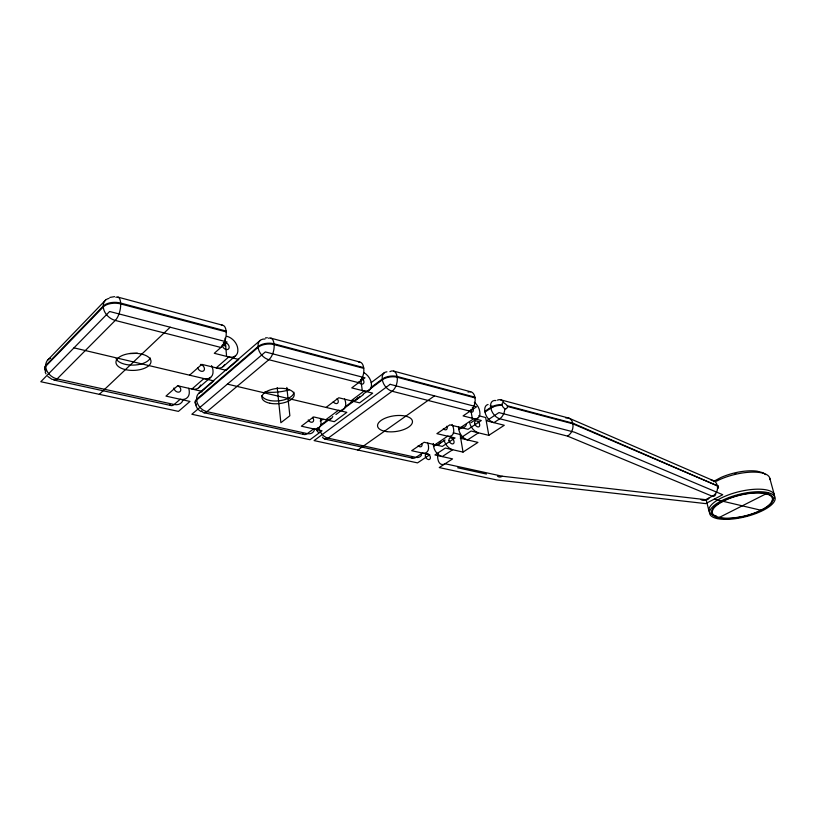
<?xml version="1.0" encoding="UTF-8"?>
<svg xmlns="http://www.w3.org/2000/svg" width="816" height="816" viewBox="0 0 816 816"><rect width="100%" height="100%" fill="white"/><g stroke="black" fill="none" stroke-linecap="round" stroke-linejoin="round"><path stroke-width="1.22" d="M47.44 360.325L105.56 300.104M99.338 394.342L170.187 327.216M189.587 375.187L201.797 364.364L226.144 370.301L238.731 359.458L214.282 353.297L227.062 341.986L109.619 311.488L40.8 381.725L178.449 411.386L189.985 401.441L165.964 396.107L177.643 385.764L201.776 391.292L213.823 380.919L73.981 347.861M198.686 387.784L210.701 377.369M222.992 366.71L235.559 355.817M198.9 393.21L260.222 340.364M326.043 407.439L338.762 397.769L359.621 402.859L372.677 393.159L351.757 387.896L365.027 377.808L265.353 351.931L191.842 414.263L310.019 439.732L322.045 430.787L301.369 426.197L313.579 416.915L334.315 421.668L346.841 412.355L227.389 384.122M371.219 382.602L384.173 372.841M320.708 425.126L327.777 419.832M344.923 406.99L354.011 400.187M371.158 387.345L382.265 379.032A10.608 6.977 53.2 0 1 386.927 371.81M319.79 426.625L330.888 418.312M335.937 414.538L360.162 396.423M363.191 394.159L382.367 379.807A10.598 5.049 -8 0 1 397.188 377.247L475.014 397.882A10.078 6.334 -75.4 0 1 470.057 411.182L392.119 391.241A10.608 6.987 53.2 0 1 382.367 379.807L382.265 379.032A10.598 5.049 -8 0 1 397.076 376.472L474.881 397.137L475.014 397.882M356.776 399.544L363.263 394.699M357.836 450.034L434.52 395.852M444.139 440.263A9.547 6.222 56.4 0 0 452.686 449.728L442.241 456.583A9.476 6.242 56.4 0 1 433.592 446.444L433.48 445.73L447.637 436.183A9.761 6.344 55.9 0 0 453.645 429.308L453.523 428.584A9.761 6.334 55.8 0 0 452.044 424.442M469.598 422.362A9.731 6.171 56.4 0 0 478.431 432.817L467.578 439.936A9.659 6.191 56.4 0 1 458.806 429.583L458.684 428.859L473.872 418.628A9.955 6.283 55.9 0 0 479.788 411.754L479.655 411.019A9.955 6.283 55.9 0 0 474.29 402.247M497.423 400.136A9.884 6.375 -75.3 0 1 503.758 402.584A3.437 2.081 60.9 0 0 502.034 404.634A3.284 2.57 40.6 0 0 502.177 405.358A3.437 1.948 55.7 0 0 504.88 408.602A9.884 6.385 -75.4 0 1 499.79 418.781L493.904 422.647A9.843 6.13 56.4 0 1 485 412.06L484.877 411.335L490.732 407.419A9.884 6.12 56.4 0 1 495.934 400.544M433.592 446.444L436.703 444.353M458.806 429.583L462.733 426.952M485 412.06L490.855 408.143A9.884 4.417 -10.4 0 1 502.166 405.368M438.743 444.241L445.077 440.008M471.056 422.657L477.707 418.22M463.039 452.095L477.952 442.394L460.255 438.202L471.087 431.032L488.804 435.336L504.298 425.269L486.56 420.801L498.964 412.59L574.586 432.225L722.762 494.72L705.646 503.605L496.832 479.971L439.232 467.568L452.584 458.888L434.928 454.951L445.363 448.055L463.039 452.095L460.091 434.489L453.217 432.847M717.101 518.558L768.244 492.701M109.844 297.442L114.607 296.626M265.506 337.885L267.393 337.763M497.495 476.136A9.047 5.447 -80.5 0 0 502.217 476.218L705.677 499.678A8.191 4.417 61.2 0 0 708.89 498.209M502.217 476.228L445.118 463.743A9.364 5.824 -77.3 0 1 437.906 459.194L437.794 458.5A9.364 5.814 -77.3 0 1 438.019 453.308M457.654 467.782L486.448 474.055M54.244 380.123L171.115 405.562M203.745 412.672L304.072 434.51M324.809 439.028L412.621 458.143M714.194 499.198L761.359 510.347M715.744 494.027A8.221 4.396 61.2 0 1 712.276 496.24L567.518 436.111L499.79 418.781A9.884 6.12 56.5 0 1 490.855 408.143L490.732 407.419A9.884 4.427 -10.4 0 1 502.034 404.634M478.747 415.762L485.642 417.517L488.804 435.336M222.187 345.137L225.695 346.035M490.212 405.787L493.609 406.674M109.069 298.37A12.801 9.211 40.7 0 0 103.265 306.031L103.306 306.908A12.811 9.221 40.8 0 0 115.26 320.433L220.891 347.453A11.679 5.63 -75.8 0 0 226.185 331.898L226.103 331.061L120.615 303.052A12.821 6.661 -0.4 0 0 103.265 306.031L45.737 365.446L45.747 366.292A12.23 5.834 0 0 0 45.88 371.321M265.037 339.028A11.516 7.987 48.3 0 0 258.06 346.535L258.131 347.351A11.516 7.987 48.3 0 0 268.852 359.713L358.622 382.673A10.792 6.079 -75.6 0 0 363.742 368.373L363.64 367.598L274.003 343.781A11.506 5.783 -4.8 0 0 258.06 346.535L196.605 399.269A10.996 5.131 -3.7 0 0 196.299 404.185M717.703 488.611A8.262 2.989 -13.4 0 0 717.335 485.806L572.689 423.116L507.379 405.766A3.448 2.122 56.5 0 1 507.511 406.49A3.407 2.468 78.3 0 1 505.196 408.949M226.185 331.898L120.656 303.929A12.821 6.65 -0.4 0 0 103.306 306.908L45.747 366.292A12.087 9.2 38.1 0 0 57.13 378.91L174.165 404.501A11.149 8.313 45.1 0 0 182.845 400.432M363.742 368.373L274.084 344.607A11.506 5.773 -4.8 0 0 258.131 347.351L196.666 400.054A10.996 5.131 -3.8 0 0 196.36 404.971M507.511 406.49L572.832 423.81L717.335 485.806A8.18 6.936 -66 0 1 712.276 496.24L705.677 499.678A8.14 5.498 -83.5 0 1 700.944 499.535M222.595 325.207L118.045 297.146M359.683 361.988L270.902 338.161M470.659 391.762L393.649 371.096M500.494 399.758L568.803 418.098L713.816 480.838M52.122 379.43L47.767 376.411M200.971 411.58L198.033 409.306M197.329 408.5L195.687 405.175M45.135 371.933L45.971 373.871M769.804 478.288L774.415 495.118M706.238 500.065L708.941 510.857M572.689 423.116L572.832 423.81A9.476 6.905 -71.3 0 1 567.518 436.101M470.781 409.693L472.26 418.22M360.815 379.664L362.284 390.548M286.824 387.416L289.864 415.752L280.867 422.729L277.216 387.569M225.012 338.181L226.593 356.398M734.869 473.78A19.36 7.007 -13.9 0 1 735.808 473.576M716.479 516.069A33.67 11.669 -13.7 0 1 717.193 500.279A33.67 11.669 -13.7 0 1 759.727 489.192A33.67 11.669 -13.7 0 1 771.457 501.738M716.305 481.267A33.476 11.985 -13.8 0 1 751.383 472.127A33.476 11.985 -13.8 0 1 769.906 479.533M765.398 474.616A30.977 11.138 -13.8 0 0 762.562 472.637L757.054 471.169A30.977 11.138 -13.8 0 0 742.631 471.413A29.549 10.639 -13.9 0 0 736.695 472.444L735.206 472.78A31.283 11.251 -13.9 0 0 721.048 477.442L714.245 481.052A31.294 11.251 -13.9 0 0 713.296 481.685M358.428 362.008A10.792 6.069 -75.6 0 1 363.64 367.598M363.916 372.657A10.7 7.16 52.3 0 1 371.29 383.122L371.392 383.887A10.7 7.171 52.4 0 1 364.13 391.007L351.104 400.778A10.588 7.191 52.2 0 0 358.02 397.637M344.556 398.963A10.475 7.211 52.1 0 1 345.576 402.451L345.668 403.216A10.486 7.211 52.1 0 1 338.344 410.346L325.849 419.72A10.373 7.232 52 0 0 332.775 416.527M320.27 418.475A10.271 7.242 51.8 0 1 320.892 421.015L320.974 421.77A10.271 7.252 51.8 0 1 313.599 428.91L307.326 433.612A10.169 5.508 -77.2 0 1 302.767 433.857M201.96 391.853A10.904 8.048 46.9 0 0 196.605 399.269L196.666 400.054A10.904 8.058 46.9 0 0 206.917 411.662L307.326 433.612A10.22 7.262 51.7 0 0 314.344 430.175M268.515 338.242A11.363 5.804 -75.7 0 1 274.003 343.781L274.084 344.607A11.373 5.804 -75.7 0 1 268.852 359.713L206.917 411.662A10.761 5.202 -77.1 0 1 201.593 410.683M361.661 378.124A3.723 2.489 52.3 0 1 363.548 383.469A3.723 2.489 52.3 0 1 358.714 381.959M337.12 398.606A3.641 2.509 52 0 1 337.589 403.186A3.641 2.509 52 0 1 333.254 401.788M312.508 417.323A3.57 2.519 51.7 0 1 312.712 421.994A3.57 2.519 51.7 0 1 308.224 419.903M293.913 392.2A16.198 7.66 -5.3 0 1 278.827 400.829A16.198 7.66 -5.3 0 1 261.803 395.525M289.068 389.936A33.038 16.004 -5.2 0 1 264.629 392.006M433.48 445.73A9.476 6.242 56.3 0 1 433.398 443.465M458.684 428.859A9.649 6.191 56.4 0 1 458.572 426.574M484.877 411.335A9.843 6.13 56.4 0 1 488.07 404.481M565.774 417.965A9.466 6.905 -71.3 0 1 572.699 423.106M717.539 487.999A8.262 2.989 -13.5 0 0 717.182 485.183A8.18 6.936 -66 0 0 711.062 480.226M504.237 403.247A3.407 1.51 39.8 0 1 507.195 405.746M468.078 392.108A10.078 6.324 -75.4 0 1 474.881 397.137M466.446 424.391A9.863 6.314 55.9 0 1 460.622 427.492M440.752 441.578A9.67 6.365 55.8 0 1 434.897 444.71M427.717 443.098A9.578 6.385 55.8 0 1 428.369 445.495L428.482 446.199A9.578 6.385 55.8 0 1 422.392 453.084L415.987 457.368A9.537 5.763 -77.3 0 1 411.244 457.501M318.781 427.38A10.078 7.089 52.6 0 0 328.144 438.161L415.987 457.368A9.537 6.406 55.8 0 0 421.597 454.869M389.905 371.668A10.577 6.161 -75.5 0 1 397.076 376.472L397.188 377.247A10.577 6.161 -75.5 0 1 392.119 391.241L328.144 438.161A10.047 5.569 -77.2 0 1 322.453 437.101M318.699 432.521A10.118 4.539 -6.6 0 1 317.873 428.196M317.659 431.052A10.118 4.539 -6.6 0 1 317.434 427.89M320.198 421.076A10.078 7.089 52.6 0 1 323.534 419.455M472.352 407.663A3.458 2.183 55.9 0 1 472.801 411.764A3.458 2.183 55.9 0 1 469.2 410.744M446.78 426.238A3.397 2.203 55.8 0 1 446.485 429.553A3.397 2.203 55.8 0 1 443.302 428.706M421.78 443.547A3.325 2.224 55.7 0 1 421.219 446.597A3.325 2.224 55.7 0 1 418.139 445.74M226.95 336.314A11.71 8.262 46.6 0 1 237.762 348.738L237.833 349.564A11.71 8.272 46.6 0 1 228.755 356.949L216.199 367.883A11.577 8.282 46.3 0 0 224.584 364.711M221.422 325.278A11.679 5.63 -75.8 0 1 226.103 331.061M211.507 365.629A11.455 8.293 45.9 0 1 212.966 370.352L213.027 371.158A11.455 8.293 46 0 1 203.929 378.573L191.923 389.038A11.332 8.303 45.6 0 0 200.614 385.009M188.669 388.314A11.21 8.303 45.3 0 1 189.23 391.037L189.292 391.833A11.21 8.303 45.3 0 1 180.173 399.269L174.165 404.501A10.955 5.09 -77.1 0 1 169.575 404.532M45.869 370.474A12.23 5.845 0 0 1 45.737 365.446A12.087 9.19 38.1 0 1 50.602 358.142M115.872 297.35A12.352 5.192 -75.9 0 1 120.615 303.052L120.656 303.929A12.352 5.192 -75.9 0 1 115.26 320.433L57.13 378.91A11.638 4.61 -77 0 1 53.02 379.226M150.287 358A17.493 8.599 -1.5 0 1 133.13 365.109A17.493 8.599 -1.5 0 1 116.086 358.622M137.343 353.175A25.429 12.75 -1.3 0 1 129.744 353.491M223.268 342.802A4.07 2.876 46.5 0 1 228.633 345.239A4.07 2.876 46.5 0 1 226.95 349.595A4.07 2.876 46.5 0 1 222.248 345.454M200.43 364.405A3.978 2.887 45.8 0 1 204.388 368.281A3.978 2.887 45.8 0 1 201.766 371.341A3.978 2.887 45.8 0 1 197.645 367.649M177.766 385.591A3.896 2.887 45.2 0 1 180.785 389.915A3.896 2.887 45.2 0 1 177.378 392.017A3.896 2.887 45.2 0 1 173.941 387.947M712.215 511.612L712.266 512.672A31.528 10.873 -13.7 0 0 716.632 516.773L722.191 518.017A31.538 10.883 -13.7 0 0 734.879 517.772L743.478 516.273A31.549 10.883 -13.7 0 0 757.309 511.887L764.153 508.49A31.538 10.883 -13.7 0 0 771.324 502.37L772.007 501.187A29.702 10.241 -13.7 0 0 772.456 499.494A31.222 10.771 -13.7 0 0 768.539 494.629L763.021 493.241A31.212 10.761 -13.7 0 0 748.507 493.578A29.784 10.282 -13.7 0 0 742.529 494.618L741.02 494.955A31.528 10.873 -13.7 0 0 726.74 499.565L719.845 503.115A31.528 10.873 -13.7 0 0 713.021 509.317L712.215 511.612M390.13 384.326L314.078 440.599L417.527 462.886L429.808 454.726L411.662 450.697L424.147 442.252L442.323 446.413L455.073 437.947L436.876 433.643L449.851 424.861L468.078 429.308L481.328 420.505L463.08 415.905L476.575 406.776L390.13 384.326M727.331 518.558A31.64 10.914 -13.7 0 0 773.18 498.841A31.64 10.914 -13.7 0 0 726.495 499.351A31.64 10.914 -13.7 0 0 727.331 518.558M726.322 519.374A33.701 11.628 -13.7 0 0 775.2 498.382A33.701 11.628 -13.7 0 0 725.506 498.902A33.701 11.628 -13.7 0 0 726.322 519.374M425.36 456.226A3.254 2.173 56.3 0 0 429.593 459.388A3.254 2.173 56.3 0 0 428.594 454.298A3.254 2.173 56.3 0 0 425.36 456.226M269.861 403.237A16.208 7.64 -5.4 0 0 294.219 394.924A16.208 7.64 -5.4 0 0 270.116 389.936A16.208 7.64 -5.4 0 0 269.861 403.237M449.035 440.497A3.315 2.162 56.4 0 0 453.319 443.71A3.315 2.162 56.4 0 0 452.227 438.549A3.315 2.162 56.4 0 0 449.035 440.497M474.667 423.443A3.376 2.142 56.4 0 0 478.982 426.748A3.376 2.142 56.4 0 0 477.829 421.515A3.376 2.142 56.4 0 0 474.667 423.443M124.766 369.464A17.534 8.558 -1.6 0 0 151.001 361.437A17.534 8.558 -1.6 0 0 124.664 354.634A17.534 8.558 -1.6 0 0 124.766 369.464M386.988 431.644A17.605 7.895 -8.1 0 0 412.457 421.301A17.605 7.895 -8.1 0 0 385.57 418.037A17.605 7.895 -8.1 0 0 386.988 431.644"/></g></svg>
